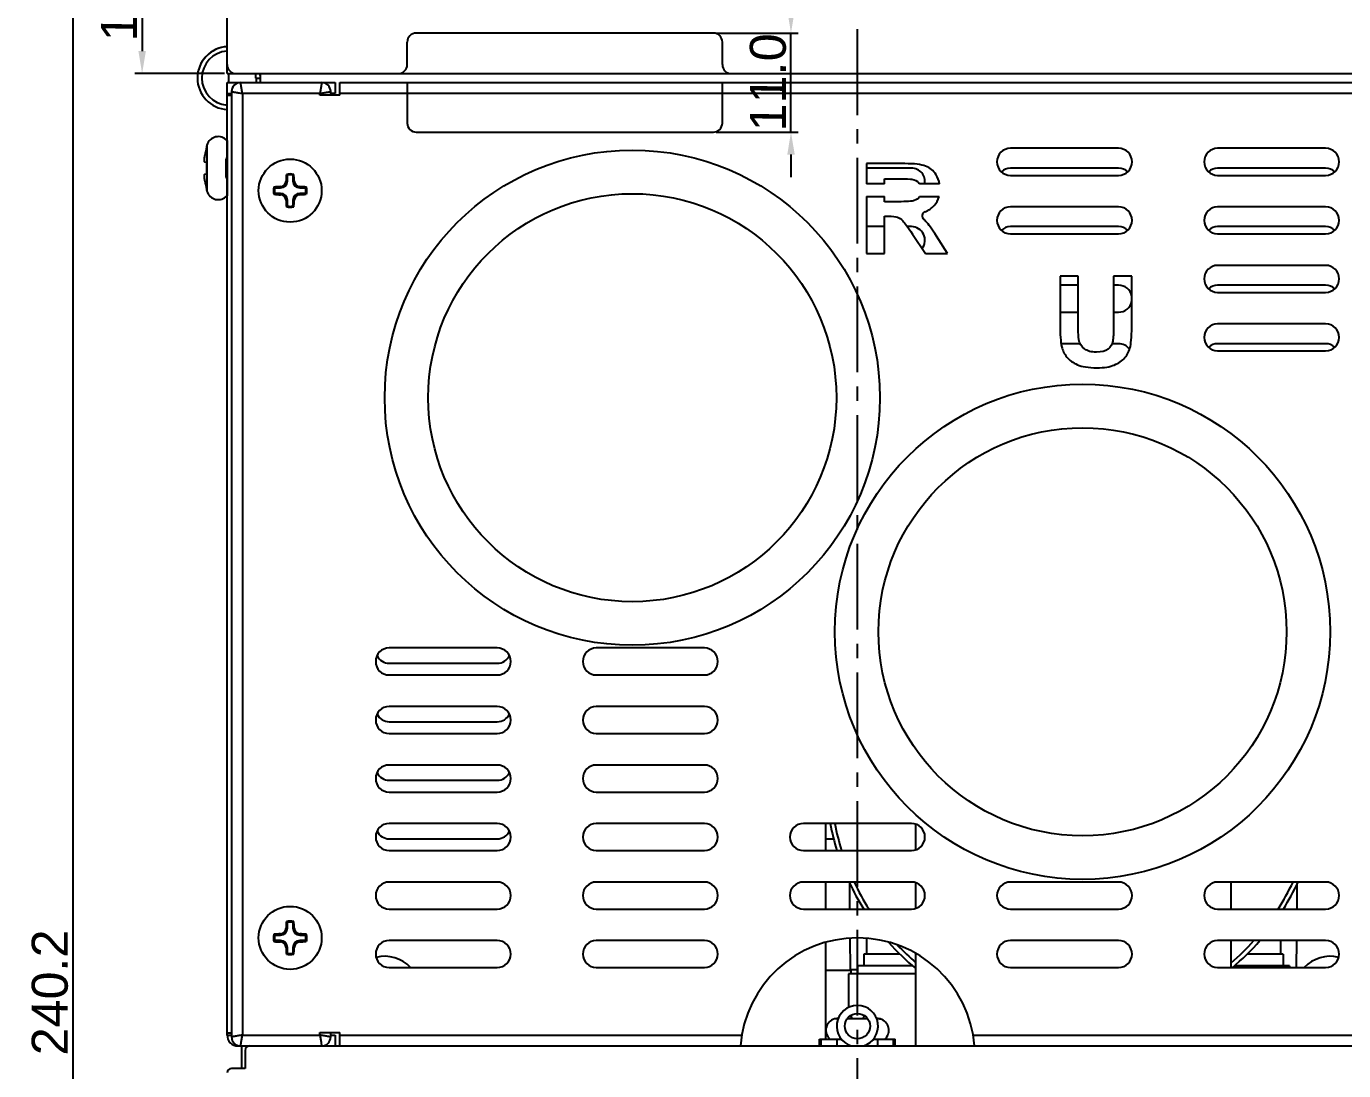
# Model space of a CAD drawing. Extents: x -425 to 6552, y -3049 to 3105.
# Drawn here: x 1522.1 to 1668.4, y -1764.7 to -1648.7 of the extents above; entities that cross this region are included whole.
import ezdxf

# ---------------------------------------------------------------- set-up
doc = ezdxf.new("R2010")
doc.units = 0
doc.header["$PDMODE"] = 3
doc.header["$PDSIZE"] = 1.5
doc.linetypes.add('CENTER', pattern=[17.8, 10.75, -2.35, 2.35, -2.35])
doc.linetypes.add('CENTER2', pattern=[28.575, 19.05, -3.175, 3.175, -3.175])
doc.layers.get('0').update_dxf_attribs({"linetype": 'CONTINUOUS'})
doc.layers.get('DEFPOINTS').update_dxf_attribs({"linetype": 'CONTINUOUS'})
doc.layers.add('3', color=112, linetype='CENTER')
doc.layers.add('DIM', color=1, linetype='CONTINUOUS')
doc.styles.add('OMI-1', font='arial.ttf', dxfattribs={"oblique": 1})
doc.dimstyles.new('1', dxfattribs={"dimtxt": 4, "dimasz": 2.5, "dimexe": 0.8, "dimexo": 0.3, "dimgap": 0.5, "dimtad": 1, "dimtoh": 1, "dimdec": 1, "dimzin": 0, "dimtxsty": 'OMI-1', "dimcen": 0, "dimclrd": 256, "dimclre": 256, "dimclrt": 256, "dimazin": 3, "dimtfac": 0.8, "dimtdec": 1, "dimtix": 1, "dimtmove": 0, "dimatfit": 3, "dimtolj": 1, "dimtzin": 0})

# ---------------------------------------------------------------- blocks, each defined once
blk = doc.blocks.new('*D6213')
at = {"layer": 'DEFPOINTS', "color": 0}
for p in [(1545.64, -1635.92), (1527.31, -1876.13), (1530.71, -1876.13)]:
    blk.add_point(p, dxfattribs=at)
at = {"layer": 'DIM'}
for p, q in [((1545.34, -1635.92), (1526.51, -1635.92)), ((1527.31, -1638.42), (1527.31, -1873.63)), ((1530.41, -1876.13), (1526.51, -1876.13))]:
    blk.add_line(p, q, dxfattribs=at)
for points in [[(1527.73, -1638.42), (1526.89, -1638.42), (1527.31, -1635.92)], [(1526.89, -1873.63), (1527.73, -1873.63), (1527.31, -1876.13)]]:
    blk.add_solid(points, dxfattribs=at)
at = {"layer": 'DIM', "insert": (1524.77, -1756.02), "char_height": 4, "attachment_point": 5, "rotation": 90, "style": 'OMI-1'}
blk.add_mtext('\\A1;240.2', dxfattribs=at)
blk = doc.blocks.new('*D6214')
at = {"layer": 'DEFPOINTS', "color": 0}
for p in [(1534.82, -1635.92), (1535, -1653.92), (1544.44, -1653.92)]:
    blk.add_point(p, dxfattribs=at)
at = {"layer": 'DIM'}
for p, q in [((1535.12, -1635.92), (1535.8, -1635.92)), ((1535, -1638.42), (1535, -1651.42)), ((1544.14, -1653.92), (1534.2, -1653.92))]:
    blk.add_line(p, q, dxfattribs=at)
for points in [[(1535.42, -1638.42), (1534.59, -1638.42), (1535, -1635.92)], [(1534.59, -1651.42), (1535.42, -1651.42), (1535, -1653.92)]]:
    blk.add_solid(points, dxfattribs=at)
at = {"layer": 'DIM', "insert": (1532.46, -1644.92), "char_height": 4, "attachment_point": 5, "rotation": 90, "style": 'OMI-1'}
blk.add_mtext('\\A1;18.0', dxfattribs=at)
blk = doc.blocks.new('*D8624')
at = {"layer": 'DEFPOINTS', "color": 0}
for p in [(1598.44, -1649.42), (1607.06, -1649.42), (1598.44, -1660.42)]:
    blk.add_point(p, dxfattribs=at)
at = {"layer": 'DIM'}
for p, q in [((1607.06, -1646.92), (1607.06, -1644.42)), ((1598.74, -1649.42), (1607.86, -1649.42)), ((1607.06, -1660.42), (1607.06, -1649.42)), ((1598.74, -1660.42), (1607.86, -1660.42)), ((1607.06, -1662.92), (1607.06, -1665.42))]:
    blk.add_line(p, q, dxfattribs=at)
for points in [[(1606.65, -1646.92), (1607.48, -1646.92), (1607.06, -1649.42)], [(1607.48, -1662.92), (1606.65, -1662.92), (1607.06, -1660.42)]]:
    blk.add_solid(points, dxfattribs=at)
at = {"layer": 'DIM', "insert": (1604.52, -1654.92), "char_height": 4, "attachment_point": 5, "rotation": 90, "style": 'OMI-1'}
blk.add_mtext('\\A1;11.0', dxfattribs=at)

msp = doc.modelspace()

# ---------------------------------------------------------------- linework, layer by layer
at = {"color": 7, "linetype": 'CONTINUOUS'}
for p, q in [((1544.44, -1653.92), (1544.44, -1637.12)), ((1598.44, -1649.42), (1565.44, -1649.42)), ((1542.69, -1651.51), (1542.45, -1651.69)), ((1542.96, -1651.35), (1542.69, -1651.51)), ((1543.23, -1651.22), (1542.96, -1651.35)), ((1543.52, -1651.11), (1543.23, -1651.22)), ((1543.81, -1651.02), (1543.52, -1651.11)), ((1544.1, -1650.96), (1543.81, -1651.02)), ((1544.4, -1650.93), (1544.1, -1650.96)), ((1544.44, -1650.93), (1544.4, -1650.93)), ((1564.44, -1652.92), (1564.44, -1650.42)), ((1599.44, -1652.92), (1599.44, -1650.42)), ((1541.49, -1652.9), (1541.36, -1653.19)), ((1541.64, -1652.63), (1541.49, -1652.9)), ((1541.81, -1652.36), (1541.63, -1652.63)), ((1542, -1652.12), (1541.8, -1652.37)), ((1542.21, -1651.9), (1542, -1652.12)), ((1542.45, -1651.69), (1542.21, -1651.9)), ((1541.15, -1654.1), (1541.14, -1654.42)), ((1541.2, -1653.79), (1541.15, -1654.11)), ((1541.27, -1653.49), (1541.2, -1653.8)), ((1541.37, -1653.19), (1541.27, -1653.49)), ((1544.44, -1653.92), (1671.74, -1653.92)), ((1544.64, -1654.92), (1544.64, -1653.92)), ((1547.65, -1654.42), (1547.65, -1654.92)), ((1547.65, -1654.42), (1548.14, -1654.42)), ((1548.14, -1654.92), (1548.14, -1653.92)), ((1544.44, -1760.72), (1544.44, -1654.92)), ((1544.44, -1654.92), (1556.44, -1654.92)), ((1544.94, -1655.92), (1544.94, -1760.92)), ((1545.64, -1654.97), (1545.64, -1654.92)), ((1555.44, -1654.92), (1555.44, -1655.06)), ((1555.94, -1656.32), (1555.94, -1655.92)), ((1556.44, -1654.92), (1556.44, -1656.12)), ((1556.94, -1656.32), (1556.94, -1654.92)), ((1556.94, -1654.92), (1672.24, -1654.92)), ((1564.44, -1654.92), (1564.44, -1659.42)), ((1599.44, -1659.42), (1599.44, -1654.92)), ((1544.44, -1656.12), (1544.94, -1656.12)), ((1544.44, -1656.32), (1544.94, -1656.32)), ((1546.14, -1656.12), (1546.14, -1760.72)), ((1554.74, -1656.12), (1546.14, -1656.12)), ((1554.74, -1656.32), (1554.74, -1656.12)), ((1556.94, -1656.32), (1554.74, -1656.32)), ((1556.44, -1656.12), (1555.94, -1656.12)), ((1672.24, -1656.12), (1556.94, -1656.12)), ((1565.44, -1660.42), (1598.44, -1660.42)), ((1542.2, -1661.87), (1542.2, -1666.97)), ((1544.44, -1661.36), (1544.44, -1667.49)), ((1542.18, -1662.03), (1542.18, -1661.95)), ((1643.44, -1662.22), (1631.44, -1662.22)), ((1666.44, -1662.22), (1654.44, -1662.22)), ((1542.18, -1663.78), (1541.97, -1663.75)), ((1542.18, -1665.06), (1542.18, -1663.78)), ((1544.34, -1665.41), (1544.34, -1663.43)), ((1615.44, -1663.92), (1615.44, -1666.18)), ((1619.69, -1663.92), (1615.44, -1663.92)), ((1620.44, -1664.42), (1615.44, -1664.42)), ((1643.44, -1664.42), (1631.44, -1664.42)), ((1666.44, -1664.42), (1654.44, -1664.42)), ((1541.97, -1665.09), (1542.18, -1665.06)), ((1551.13, -1665.86), (1550.98, -1665.86)), ((1551.13, -1665.86), (1551.13, -1665.2)), ((1551.75, -1665.2), (1551.75, -1665.86)), ((1551.75, -1665.86), (1551.89, -1665.86)), ((1617.46, -1666.18), (1615.44, -1666.18)), ((1617.46, -1666.18), (1617.46, -1665.61)), ((1617.46, -1665.61), (1619.03, -1665.61)), ((1623.57, -1666.18), (1621.36, -1666.18)), ((1631.44, -1665.22), (1643.44, -1665.22)), ((1654.44, -1665.22), (1666.44, -1665.22)), ((1542.18, -1666.89), (1542.18, -1666.81)), ((1549.72, -1666.61), (1550.38, -1666.61)), ((1550.38, -1667.23), (1549.72, -1667.23)), ((1550.38, -1666.61), (1550.38, -1666.46)), ((1550.38, -1667.23), (1550.38, -1667.38)), ((1552.5, -1666.61), (1552.5, -1666.46)), ((1552.5, -1666.61), (1553.16, -1666.61)), ((1552.5, -1667.23), (1552.5, -1667.38)), ((1553.16, -1667.23), (1552.5, -1667.23)), ((1615.44, -1667.58), (1615.44, -1673.92)), ((1615.44, -1667.58), (1617.46, -1667.58)), ((1617.46, -1668.15), (1617.46, -1667.58)), ((1621.35, -1667.58), (1623.5, -1667.58)), ((1551.13, -1667.98), (1550.98, -1667.98)), ((1551.13, -1668.64), (1551.13, -1667.98)), ((1551.75, -1667.98), (1551.75, -1668.64)), ((1551.75, -1667.98), (1551.89, -1667.98)), ((1618.95, -1668.15), (1617.46, -1668.15)), ((1643.44, -1668.72), (1631.44, -1668.72)), ((1666.44, -1668.72), (1654.44, -1668.72)), ((1617.46, -1673.92), (1617.46, -1669.75)), ((1617.46, -1669.75), (1617.87, -1669.75)), ((1617.46, -1670.92), (1615.44, -1670.92)), ((1620.44, -1670.92), (1619.99, -1670.92)), ((1620.55, -1671.74), (1622.01, -1673.92)), ((1624.43, -1673.92), (1623.21, -1671.97)), ((1643.44, -1670.92), (1631.44, -1670.92)), ((1631.44, -1671.72), (1643.44, -1671.72)), ((1666.44, -1670.92), (1654.44, -1670.92)), ((1654.44, -1671.72), (1666.44, -1671.72)), ((1615.44, -1673.92), (1617.46, -1673.92)), ((1622.01, -1673.92), (1624.43, -1673.92)), ((1636.94, -1676.42), (1636.94, -1681.75)), ((1638.96, -1676.42), (1636.94, -1676.42)), ((1638.96, -1681.84), (1638.96, -1676.42)), ((1642.89, -1676.42), (1642.89, -1681.95)), ((1644.91, -1676.42), (1642.89, -1676.42)), ((1644.91, -1681.67), (1644.91, -1676.42)), ((1666.44, -1675.22), (1654.44, -1675.22)), ((1638.96, -1677.42), (1636.94, -1677.42)), ((1643.44, -1677.42), (1642.89, -1677.42)), ((1666.44, -1677.42), (1654.44, -1677.42)), ((1654.44, -1678.22), (1666.44, -1678.22)), ((1636.94, -1680.42), (1638.96, -1680.42)), ((1642.89, -1680.42), (1643.44, -1680.42)), ((1666.44, -1681.72), (1654.44, -1681.72)), ((1639.17, -1683.92), (1637.07, -1683.92)), ((1643.44, -1683.92), (1642.72, -1683.92)), ((1666.44, -1683.92), (1654.44, -1683.92)), ((1654.44, -1684.72), (1666.44, -1684.72)), ((1574.44, -1717.72), (1562.44, -1717.72)), ((1597.44, -1717.72), (1585.44, -1717.72)), ((1562.44, -1719.42), (1574.44, -1719.42)), ((1562.44, -1720.72), (1574.44, -1720.72)), ((1585.44, -1720.72), (1597.44, -1720.72)), ((1574.44, -1724.22), (1562.44, -1724.22)), ((1597.44, -1724.22), (1585.44, -1724.22)), ((1562.44, -1725.92), (1574.44, -1725.92)), ((1562.44, -1727.22), (1574.44, -1727.22)), ((1585.44, -1727.22), (1597.44, -1727.22)), ((1574.44, -1730.72), (1562.44, -1730.72)), ((1597.44, -1730.72), (1585.44, -1730.72)), ((1562.44, -1732.42), (1574.44, -1732.42)), ((1562.44, -1733.72), (1574.44, -1733.72)), ((1585.44, -1733.72), (1597.44, -1733.72)), ((1574.44, -1737.22), (1562.44, -1737.22)), ((1597.44, -1737.22), (1585.44, -1737.22)), ((1620.44, -1737.22), (1608.44, -1737.22)), ((1610.94, -1740.22), (1610.94, -1737.22)), ((1620.94, -1740.13), (1620.94, -1737.31)), ((1562.44, -1738.92), (1574.44, -1738.92)), ((1610.94, -1738.92), (1611.8, -1738.92)), ((1562.44, -1740.22), (1574.44, -1740.22)), ((1585.44, -1740.22), (1597.44, -1740.22)), ((1608.44, -1740.22), (1620.44, -1740.22)), ((1574.44, -1743.72), (1562.44, -1743.72)), ((1597.44, -1743.72), (1585.44, -1743.72)), ((1620.44, -1743.72), (1608.44, -1743.72)), ((1610.94, -1746.72), (1610.94, -1743.72)), ((1620.94, -1746.63), (1620.94, -1743.81)), ((1643.44, -1743.72), (1631.44, -1743.72)), ((1666.44, -1743.72), (1654.44, -1743.72)), ((1655.94, -1746.72), (1655.94, -1743.72)), ((1613.61, -1746.72), (1613.58, -1743.88)), ((1663.27, -1746.72), (1663.29, -1743.88)), ((1562.44, -1746.72), (1574.44, -1746.72)), ((1585.44, -1746.72), (1597.44, -1746.72)), ((1608.44, -1746.72), (1620.44, -1746.72)), ((1631.44, -1746.72), (1643.44, -1746.72)), ((1654.44, -1746.72), (1666.44, -1746.72)), ((1551.13, -1748.86), (1551.13, -1748.2)), ((1551.75, -1748.2), (1551.75, -1748.86)), ((1549.72, -1749.61), (1550.38, -1749.61)), ((1550.38, -1749.61), (1550.38, -1749.46)), ((1551.13, -1748.86), (1550.98, -1748.86)), ((1551.75, -1748.86), (1551.89, -1748.86)), ((1552.5, -1749.61), (1552.5, -1749.46)), ((1552.5, -1749.61), (1553.16, -1749.61)), ((1550.38, -1750.23), (1549.72, -1750.23)), ((1550.38, -1750.23), (1550.38, -1750.38)), ((1551.13, -1750.98), (1550.98, -1750.98)), ((1551.13, -1751.64), (1551.13, -1750.98)), ((1551.75, -1750.98), (1551.75, -1751.64)), ((1551.75, -1750.98), (1551.89, -1750.98)), ((1552.5, -1750.23), (1552.5, -1750.38)), ((1553.16, -1750.23), (1552.5, -1750.23)), ((1574.44, -1750.22), (1562.44, -1750.22)), ((1597.44, -1750.22), (1585.44, -1750.22)), ((1610.94, -1761.17), (1610.94, -1750.4)), ((1613.66, -1753.42), (1613.63, -1749.96)), ((1615.44, -1749.97), (1615.44, -1751.72)), ((1643.44, -1750.22), (1631.44, -1750.22)), ((1666.44, -1750.22), (1654.44, -1750.22)), ((1655.94, -1753.22), (1655.94, -1750.22)), ((1661.44, -1750.22), (1661.44, -1751.72)), ((1663.21, -1753.22), (1663.24, -1750.22)), ((1619.16, -1751.72), (1615.14, -1751.72)), ((1615.14, -1751.72), (1615.14, -1753.02)), ((1620.94, -1761.92), (1620.94, -1751.67)), ((1661.71, -1751.72), (1657.72, -1751.72)), ((1661.71, -1751.72), (1661.71, -1753.02)), ((1562.44, -1753.22), (1574.44, -1753.22)), ((1585.44, -1753.22), (1597.44, -1753.22)), ((1610.94, -1753.52), (1613.66, -1753.52)), ((1620.94, -1753.92), (1613.44, -1753.92)), ((1613.44, -1753.92), (1613.44, -1757.65)), ((1613.66, -1753.42), (1614.44, -1753.42)), ((1613.69, -1753.42), (1613.69, -1753.92)), ((1620.58, -1753.02), (1614.44, -1753.02)), ((1614.44, -1753.02), (1614.44, -1753.92)), ((1631.44, -1753.22), (1643.44, -1753.22)), ((1654.44, -1753.22), (1666.44, -1753.22)), ((1662.44, -1753.02), (1656.3, -1753.02)), ((1662.44, -1753.02), (1662.44, -1753.22)), ((1611.97, -1758.91), (1611.89, -1758.93)), ((1612.28, -1758.93), (1611.89, -1758.93)), ((1612.04, -1758.91), (1611.97, -1758.91)), ((1615.59, -1758.93), (1613.28, -1758.93)), ((1613.76, -1758.7), (1613.79, -1758.91)), ((1613.76, -1758.7), (1613.76, -1758.7)), ((1613.81, -1758.91), (1613.77, -1758.7)), ((1615.06, -1758.91), (1613.79, -1758.91)), ((1613.81, -1758.9), (1613.82, -1758.91)), ((1616.99, -1758.93), (1616.6, -1758.93)), ((1616.91, -1758.91), (1616.82, -1758.91)), ((1616.91, -1758.91), (1616.99, -1758.93)), ((1544.94, -1760.52), (1544.44, -1760.52)), ((1544.44, -1760.72), (1544.94, -1760.72)), ((1546.14, -1760.72), (1554.74, -1760.72)), ((1554.74, -1760.72), (1554.74, -1760.42)), ((1554.74, -1760.42), (1556.94, -1760.42)), ((1555.94, -1760.92), (1555.94, -1760.42)), ((1555.94, -1760.72), (1556.44, -1760.72)), ((1556.44, -1760.72), (1556.44, -1761.92)), ((1556.94, -1761.92), (1556.94, -1760.42)), ((1556.94, -1760.72), (1601.59, -1760.72)), ((1610.24, -1761.17), (1612.65, -1761.17)), ((1610.24, -1761.92), (1610.24, -1761.17)), ((1610.43, -1761.92), (1610.43, -1761.17)), ((1612.19, -1761.92), (1612.19, -1761.17)), ((1616.22, -1761.17), (1618.64, -1761.17)), ((1616.69, -1761.92), (1616.69, -1761.17)), ((1618.44, -1761.92), (1618.44, -1761.17)), ((1618.64, -1761.92), (1618.64, -1761.17)), ((1627.29, -1760.72), (1671.94, -1760.72)), ((1545.64, -1761.92), (1545.64, -1761.87)), ((1545.64, -1761.92), (1682.94, -1761.92)), ((1546.04, -1761.92), (1546.04, -1764.42)), ((1546.44, -1762.42), (1546.44, -1764.42)), ((1555.44, -1761.78), (1555.44, -1761.92)), ((1546.44, -1764.42), (1544.94, -1764.42))]:
    msp.add_line(p, q, dxfattribs=at)
for centre, radius in [((1589.44, -1689.92), 27.5), ((1551.44, -1666.92), 3.5), ((1589.44, -1689.92), 22.66), ((1589.44, -1689.92), 22.66), ((1639.44, -1715.92), 27.5), ((1639.44, -1715.92), 22.66), ((1551.44, -1749.92), 3.5), ((1614.44, -1759.72), 1.4)]:
    msp.add_circle(centre, radius, dxfattribs=at)
for centre, radius, start, end in [((1565.44, -1650.42), 1, 90, 180), ((1598.44, -1650.42), 1, 0, 90), ((1544.64, -1654.42), 3.5, 93.2752, 266.7248), ((1544.63, -1654.42), 3, 93.6568, 266.3432), ((1545.44, -1652.92), 1, 180, 270), ((1563.44, -1652.92), 1, 270, 0), ((1600.44, -1652.92), 1, 180, 270), ((1544.63, -1654.42), 3.01, 0.0225, 9.5755), ((1544.64, -1654.42), 3.5, 0, 8.22), ((1545.94, -1655.92), 1, 90, 180), ((1554.94, -1655.92), 1, 0, 90), ((1565.44, -1659.42), 1, 180, 270), ((1598.44, -1659.42), 1, 270, 0), ((1551.04, -1664.42), 9.2, 163.9084, 164.4105), ((1543.46, -1662.23), 1.31, 41.997, 163.9084), ((1551.15, -1664.42), 9.28, 165.0954, 171.2451), ((1544.84, -1663.43), 0.5, 143.1502, 180), ((1631.44, -1663.72), 1.5, 90, 270), ((1643.44, -1663.72), 1.5, 270, 90), ((1654.44, -1663.72), 1.5, 90, 270), ((1666.44, -1663.72), 1.5, 270, 90), ((1620.44, -1665.92), 1.5, 349.9759, 90), ((1631.44, -1665.92), 1.5, 90, 132.6237), ((1643.44, -1665.92), 1.5, 47.3763, 90), ((1654.44, -1665.92), 1.5, 90, 132.6237), ((1666.44, -1665.92), 1.5, 47.3763, 90), ((1551.15, -1664.42), 9.28, 188.7549, 194.9046), ((1544.84, -1665.41), 0.5, 180, 216.8498), ((1550.38, -1665.86), 0.75, 270, 0), ((1550.35, -1665.83), 0.633, 272.6519, 357.3481), ((1570.46, -1666.77), 19.5, 175.1407, 177.3239), ((1551.44, -1666.92), 1.85, 77.226, 102.774), ((1547.48, -1669.56), 5.69, 50.1214, 51.3957), ((1551.44, -1666.92), 1.75, 79.7747, 100.2253), ((1555.39, -1669.56), 5.69, 128.6043, 129.8786), ((1552.5, -1665.86), 0.75, 180, 270), ((1533.1, -1666.72), 18.81, 2.6361, 4.8993), ((1552.53, -1665.83), 0.633, 182.6519, 267.3481), ((1620.48, -1666.72), 1.03, 31.3395, 40.9118), ((1551.04, -1664.42), 9.2, 195.5895, 196.0916), ((1543.46, -1666.61), 1.31, 196.0916, 318.003), ((1551.44, -1666.92), 1.85, 167.226, 192.774), ((1551.24, -1685.26), 18.81, 92.6361, 94.8993), ((1554.08, -1662.96), 5.69, 218.6043, 219.8786), ((1554.08, -1670.88), 5.69, 140.1214, 141.3957), ((1551.29, -1647.9), 19.5, 265.1407, 267.3239), ((1551.44, -1666.92), 1.75, 169.7747, 190.2253), ((1550.38, -1667.98), 0.75, 0, 90), ((1550.35, -1668.01), 0.633, 2.6519, 87.3481), ((1552.5, -1667.98), 0.75, 90, 180), ((1552.53, -1668.01), 0.633, 92.6519, 177.3481), ((1551.59, -1685.95), 19.5, 85.1407, 87.3239), ((1551.63, -1648.58), 18.81, 272.6361, 274.8993), ((1548.8, -1662.96), 5.69, 320.1214, 321.3957), ((1551.44, -1666.92), 1.75, 349.7747, 10.2253), ((1548.8, -1670.88), 5.69, 38.6043, 39.8786), ((1551.44, -1666.92), 1.85, 347.226, 12.774), ((1620.49, -1667.03), 1.02, 325.8652, 327.4852), ((1569.77, -1667.12), 18.81, 182.6361, 184.8993), ((1547.48, -1664.28), 5.69, 308.6043, 309.8786), ((1551.44, -1666.92), 1.85, 257.226, 282.774), ((1551.44, -1666.92), 1.75, 259.7747, 280.2253), ((1555.39, -1664.28), 5.69, 230.1214, 231.3957), ((1532.41, -1667.07), 19.5, 355.1407, 357.3239), ((1631.44, -1670.22), 1.5, 90, 270), ((1643.44, -1670.22), 1.5, 270, 90), ((1654.44, -1670.22), 1.5, 90, 270), ((1666.44, -1670.22), 1.5, 270, 90), ((1622.13, -1669.73), 0.5, 111.4985, 228.282), ((1619.05, -1673.18), 4.13, 43.3895, 48.3292), ((1620.44, -1672.42), 1.5, 322.2866, 90), ((1631.44, -1672.42), 1.5, 90, 132.6237), ((1643.44, -1672.42), 1.5, 47.3763, 90), ((1654.44, -1672.42), 1.5, 90, 132.6237), ((1666.44, -1672.42), 1.5, 47.3763, 90), ((1654.44, -1676.72), 1.5, 90, 270), ((1666.44, -1676.72), 1.5, 270, 90), ((1643.44, -1678.92), 1.5, 10.1826, 90), ((1654.44, -1678.92), 1.5, 90, 132.6237), ((1666.44, -1678.92), 1.5, 47.3763, 90), ((1643.44, -1678.92), 1.5, 270, 349.8174), ((1654.44, -1683.22), 1.5, 90, 270), ((1666.44, -1683.22), 1.5, 270, 90), ((1643.44, -1685.42), 1.5, 36, 90), ((1654.44, -1685.42), 1.5, 90, 132.6237), ((1666.44, -1685.42), 1.5, 47.3763, 90), ((1562.44, -1719.22), 1.5, 90, 270), ((1562.44, -1717.92), 1.5, 205.8835, 270), ((1574.44, -1719.22), 1.5, 270, 90), ((1574.44, -1717.92), 1.5, 270, 334.1165), ((1585.44, -1719.22), 1.5, 90, 270), ((1597.44, -1719.22), 1.5, 270, 90), ((1562.44, -1725.72), 1.5, 90, 270), ((1574.44, -1725.72), 1.5, 270, 90), ((1585.44, -1725.72), 1.5, 90, 270), ((1597.44, -1725.72), 1.5, 270, 90), ((1562.44, -1724.42), 1.5, 205.8835, 270), ((1574.44, -1724.42), 1.5, 270, 334.1165), ((1562.44, -1732.22), 1.5, 90, 270), ((1562.44, -1730.92), 1.5, 205.8835, 270), ((1574.44, -1732.22), 1.5, 270, 90), ((1574.44, -1730.92), 1.5, 270, 334.1165), ((1585.44, -1732.22), 1.5, 90, 270), ((1597.44, -1732.22), 1.5, 270, 90), ((1562.44, -1738.72), 1.5, 90, 270), ((1574.44, -1738.72), 1.5, 270, 90), ((1585.44, -1738.72), 1.5, 90, 270), ((1597.44, -1738.72), 1.5, 270, 90), ((1608.44, -1738.72), 1.5, 90, 270), ((1638.44, -1732.12), 27.5, 190.6938, 197.1311), ((1638.44, -1732.12), 27, 190.8921, 197.4596), ((1620.44, -1738.72), 1.5, 270, 90), ((1562.44, -1737.42), 1.5, 205.8835, 270), ((1574.44, -1737.42), 1.5, 270, 334.1165), ((1562.44, -1745.22), 1.5, 90, 270), ((1574.44, -1745.22), 1.5, 270, 90), ((1585.44, -1745.22), 1.5, 90, 270), ((1597.44, -1745.22), 1.5, 270, 90), ((1608.44, -1745.22), 1.5, 90, 270), ((1638.44, -1732.12), 27.5, 204.9524, 212.083), ((1638.44, -1732.12), 27, 205.4479, 212.7421), ((1620.44, -1745.22), 1.5, 270, 90), ((1631.44, -1745.22), 1.5, 90, 270), ((1643.44, -1745.22), 1.5, 270, 90), ((1654.44, -1745.22), 1.5, 90, 270), ((1638.44, -1732.12), 27, 327.2578, 334.5521), ((1638.44, -1732.12), 27.5, 327.917, 335.0476), ((1666.44, -1745.22), 1.5, 270, 90), ((1570.46, -1749.77), 19.5, 175.1407, 177.3239), ((1551.44, -1749.92), 1.85, 77.226, 102.774), ((1547.48, -1752.56), 5.69, 50.1214, 51.3957), ((1551.44, -1749.92), 1.75, 79.7747, 100.2253), ((1555.39, -1752.56), 5.69, 128.6043, 129.8786), ((1533.1, -1749.72), 18.81, 2.6361, 4.8993), ((1551.44, -1749.92), 1.85, 167.226, 192.774), ((1551.24, -1768.26), 18.81, 92.6361, 94.8993), ((1554.08, -1745.96), 5.69, 218.6043, 219.8786), ((1551.44, -1749.92), 1.75, 169.7747, 190.2253), ((1550.38, -1748.86), 0.75, 270, 0), ((1550.35, -1748.83), 0.633, 272.6519, 357.3481), ((1552.5, -1748.86), 0.75, 180, 270), ((1552.53, -1748.83), 0.633, 182.6519, 267.3481), ((1551.59, -1768.95), 19.5, 85.1407, 87.3239), ((1548.8, -1745.96), 5.69, 320.1214, 321.3957), ((1551.44, -1749.92), 1.75, 349.7747, 10.2253), ((1551.44, -1749.92), 1.85, 347.226, 12.774), ((1554.08, -1753.88), 5.69, 140.1214, 141.3957), ((1551.29, -1730.9), 19.5, 265.1407, 267.3239), ((1550.38, -1750.98), 0.75, 0, 90), ((1550.35, -1751.01), 0.633, 2.6519, 87.3481), ((1569.77, -1750.12), 18.81, 182.6361, 184.8993), ((1552.5, -1750.98), 0.75, 90, 180), ((1532.41, -1750.07), 19.5, 355.1407, 357.3239), ((1552.53, -1751.01), 0.633, 92.6519, 177.3481), ((1551.63, -1731.58), 18.81, 272.6361, 274.8993), ((1548.8, -1753.88), 5.69, 38.6043, 39.8786), ((1562.44, -1751.72), 1.5, 90, 270), ((1574.44, -1751.72), 1.5, 270, 90), ((1585.44, -1751.72), 1.5, 90, 270), ((1597.44, -1751.72), 1.5, 270, 90), ((1614.44, -1762.96), 13.04, 4.5812, 175.4188), ((1638.44, -1732.12), 27.5, 221.6608, 230.4525), ((1638.44, -1732.12), 27, 223.5471, 229.5816), ((1631.44, -1751.72), 1.5, 90, 270), ((1643.44, -1751.72), 1.5, 270, 90), ((1654.44, -1751.72), 1.5, 90, 270), ((1638.44, -1732.12), 27, 310.4184, 317.8815), ((1638.44, -1732.12), 27.5, 309.856, 318.8349), ((1666.44, -1751.72), 1.5, 270, 90), ((1547.48, -1747.28), 5.69, 308.6043, 309.8786), ((1551.44, -1749.92), 1.85, 257.226, 282.774), ((1551.44, -1749.92), 1.75, 259.7747, 280.2253), ((1555.39, -1747.28), 5.69, 230.1214, 231.3957), ((1561.94, -1755.92), 3.95, 43.1365, 103.8983), ((1666.94, -1755.92), 3.95, 76.1017, 136.8635), ((1614.44, -1759.72), 2.3, 286.7938, 253.2062), ((1612.25, -1760.19), 1.31, 106.0916, 228.003), ((1614.43, -1767.86), 9.26, 103.1917, 104.912), ((1615.34, -1760.39), 1.73, 89.7028, 90.0114), ((1614.44, -1767.87), 9.28, 75.096, 76.76), ((1614.45, -1767.86), 9.26, 75.1337, 76.8083), ((1616.62, -1760.19), 1.31, 311.997, 73.9084), ((1545.64, -1760.72), 1.2, 180, 270), ((1545.94, -1760.92), 1, 180, 270), ((1554.94, -1760.92), 1, 270, 360), ((1546.94, -1762.42), 0.5, 90, 180), ((1544.94, -1764.92), 0.5, 90, 180)]:
    msp.add_arc(centre, radius, start, end, dxfattribs=at)
for points, knots in [([(1544.94, -1655.92), (1544.94, -1655.92), (1544.98, -1655.94), (1545.04, -1655.93), (1545.15, -1655.96), (1545.3, -1655.98), (1545.48, -1656.01), (1545.76, -1656.06), (1545.99, -1656.09), (1546.14, -1656.12)], [0, 0, 0, 0, 0.019447, 0.076966, 0.17013, 0.295078, 0.446777, 0.619275, 1, 1, 1, 1]), ([(1546.14, -1656.12), (1546.11, -1655.97), (1546.08, -1655.75), (1546.03, -1655.46), (1546, -1655.28), (1545.98, -1655.14), (1545.95, -1655.03), (1545.95, -1654.96), (1545.93, -1654.93), (1545.94, -1654.92)], [0, 0, 0, 0, 0.380725, 0.553224, 0.704924, 0.829872, 0.923034, 0.980552, 1, 1, 1, 1]), ([(1554.94, -1654.92), (1554.94, -1654.93), (1554.92, -1654.96), (1554.93, -1655.03), (1554.9, -1655.14), (1554.88, -1655.28), (1554.85, -1655.46), (1554.8, -1655.75), (1554.77, -1655.97), (1554.74, -1656.12)], [0, 0, 0, 0, 0.019447, 0.076966, 0.17013, 0.295078, 0.446777, 0.619275, 1, 1, 1, 1]), ([(1554.74, -1656.12), (1554.89, -1656.09), (1555.11, -1656.06), (1555.39, -1656.01), (1555.57, -1655.98), (1555.72, -1655.96), (1555.83, -1655.93), (1555.9, -1655.93), (1555.93, -1655.92), (1555.94, -1655.92)], [0, 0, 0, 0, 0.380725, 0.553224, 0.704924, 0.829872, 0.923034, 0.980552, 1, 1, 1, 1]), ([(1541.97, -1663.75), (1541.96, -1663.75), (1541.95, -1663.73), (1541.94, -1663.71), (1541.93, -1663.67), (1541.93, -1663.61), (1541.92, -1663.48), (1541.94, -1663.27), (1541.96, -1663.1), (1541.97, -1663.01)], [0, 0, 0, 0, 0.03483, 0.06179, 0.096375, 0.188851, 0.310911, 0.626984, 1, 1, 1, 1]), ([(1541.97, -1665.83), (1541.96, -1665.74), (1541.94, -1665.57), (1541.92, -1665.36), (1541.93, -1665.23), (1541.93, -1665.17), (1541.94, -1665.13), (1541.95, -1665.11), (1541.96, -1665.09), (1541.97, -1665.09)], [0, 0, 0, 0, 0.372931, 0.689015, 0.811101, 0.903602, 0.938197, 0.965164, 1, 1, 1, 1]), ([(1613.76, -1758.7), (1613.75, -1758.69), (1613.74, -1758.68), (1613.72, -1758.67), (1613.68, -1758.67), (1613.61, -1758.66), (1613.56, -1758.66), (1613.53, -1758.66)], [0, 0, 0, 0, 0.110887, 0.197462, 0.308776, 0.606759, 1, 1, 1, 1]), ([(1613.72, -1758.67), (1613.73, -1758.68), (1613.75, -1758.68), (1613.77, -1758.69), (1613.77, -1758.7)], [0, 0, 0, 0, 0.600257, 1, 1, 1, 1]), ([(1613.79, -1758.91), (1613.78, -1758.89), (1613.77, -1758.82), (1613.76, -1758.75), (1613.76, -1758.7)], [0, 0, 0, 0, 0.298139, 1, 1, 1, 1]), ([(1613.77, -1758.7), (1613.78, -1758.72), (1613.79, -1758.78), (1613.8, -1758.85), (1613.81, -1758.9)], [0, 0, 0, 0, 0.202947, 1, 1, 1, 1]), ([(1615.1, -1758.7), (1615.1, -1758.72), (1615.08, -1758.79), (1615.07, -1758.85), (1615.06, -1758.91)], [0, 0, 0, 0, 0.202171, 1, 1, 1, 1]), ([(1615.35, -1758.66), (1615.31, -1758.66), (1615.25, -1758.66), (1615.19, -1758.66), (1615.14, -1758.67), (1615.12, -1758.68), (1615.1, -1758.7), (1615.1, -1758.7)], [0, 0, 0, 0, 0.39179, 0.690182, 0.802043, 0.889173, 1, 1, 1, 1]), ([(1546.14, -1760.72), (1545.99, -1760.75), (1545.76, -1760.78), (1545.48, -1760.83), (1545.3, -1760.86), (1545.15, -1760.88), (1545.04, -1760.91), (1544.98, -1760.91), (1544.94, -1760.92), (1544.94, -1760.92)], [0, 0, 0, 0, 0.380725, 0.553224, 0.704924, 0.829872, 0.923034, 0.980552, 1, 1, 1, 1]), ([(1545.94, -1761.92), (1545.93, -1761.91), (1545.95, -1761.88), (1545.95, -1761.81), (1545.98, -1761.7), (1546, -1761.56), (1546.03, -1761.38), (1546.08, -1761.09), (1546.11, -1760.87), (1546.14, -1760.72)], [0, 0, 0, 0, 0.019447, 0.076966, 0.17013, 0.295078, 0.446777, 0.619275, 1, 1, 1, 1]), ([(1555.94, -1760.92), (1555.93, -1760.93), (1555.9, -1760.9), (1555.83, -1760.91), (1555.72, -1760.88), (1555.57, -1760.86), (1555.39, -1760.83), (1555.11, -1760.78), (1554.89, -1760.75), (1554.74, -1760.72)], [0, 0, 0, 0, 0.019447, 0.076966, 0.17013, 0.295078, 0.446777, 0.619275, 1, 1, 1, 1]), ([(1554.74, -1760.72), (1554.77, -1760.87), (1554.8, -1761.09), (1554.85, -1761.38), (1554.88, -1761.56), (1554.9, -1761.7), (1554.92, -1761.81), (1554.92, -1761.88), (1554.94, -1761.91), (1554.94, -1761.92)], [0, 0, 0, 0, 0.380725, 0.553224, 0.704924, 0.829872, 0.923034, 0.980552, 1, 1, 1, 1])]:
    msp.add_open_spline(points, degree=3, knots=knots, dxfattribs=at)
for points in [[(1622.01, -1664.19), (1621.53, -1664.02), (1620.75, -1663.92), (1619.69, -1663.92)], [(1623.18, -1665.15), (1622.89, -1664.69), (1622.5, -1664.37), (1622.01, -1664.19)], [(1619.03, -1665.61), (1619.85, -1665.61), (1620.34, -1665.63), (1620.5, -1665.65)], [(1620.5, -1665.65), (1620.83, -1665.7), (1621.09, -1665.84), (1621.26, -1666.04)], [(1623.57, -1666.18), (1623.51, -1665.81), (1623.37, -1665.46), (1623.18, -1665.15)], [(1621.33, -1667.6), (1621.19, -1667.81), (1621, -1667.94), (1620.76, -1668.03)], [(1622.95, -1668.58), (1623.21, -1668.3), (1623.4, -1667.96), (1623.5, -1667.58)], [(1620.76, -1668.03), (1620.52, -1668.11), (1619.92, -1668.15), (1618.95, -1668.15)], [(1621.95, -1669.26), (1622.36, -1669.1), (1622.69, -1668.87), (1622.95, -1668.58)], [(1617.87, -1669.75), (1618.33, -1669.75), (1618.66, -1669.79), (1618.88, -1669.86)], [(1618.88, -1669.86), (1619.09, -1669.94), (1619.3, -1670.07), (1619.49, -1670.28)], [(1619.49, -1670.28), (1619.68, -1670.48), (1620.03, -1670.97), (1620.55, -1671.74)], [(1623.21, -1671.97), (1622.72, -1671.19), (1622.34, -1670.65), (1622.05, -1670.35)], [(1636.94, -1681.75), (1636.94, -1682.87), (1637, -1683.72), (1637.13, -1684.29)], [(1639.03, -1683.51), (1638.98, -1683.26), (1638.96, -1682.7), (1638.96, -1681.84)], [(1642.89, -1681.95), (1642.89, -1682.74), (1642.86, -1683.31), (1642.8, -1683.65)], [(1644.75, -1684.22), (1644.86, -1683.73), (1644.91, -1682.87), (1644.91, -1681.67)], [(1639.65, -1684.5), (1639.32, -1684.25), (1639.11, -1683.92), (1639.03, -1683.51)], [(1642.8, -1683.65), (1642.74, -1683.99), (1642.57, -1684.29), (1642.28, -1684.52)], [(1637.13, -1684.29), (1637.22, -1684.68), (1637.41, -1685.05), (1637.7, -1685.4)], [(1640.98, -1684.86), (1640.42, -1684.86), (1639.97, -1684.74), (1639.65, -1684.5)], [(1642.28, -1684.52), (1641.99, -1684.75), (1641.56, -1684.86), (1640.98, -1684.86)], [(1644.14, -1685.47), (1644.43, -1685.13), (1644.64, -1684.71), (1644.75, -1684.22)], [(1637.7, -1685.4), (1637.99, -1685.76), (1638.38, -1686.04), (1638.87, -1686.26)], [(1638.87, -1686.26), (1639.36, -1686.47), (1640.09, -1686.59), (1641.04, -1686.59)], [(1641.04, -1686.59), (1641.84, -1686.59), (1642.48, -1686.49), (1642.97, -1686.29)], [(1642.97, -1686.29), (1643.46, -1686.09), (1643.85, -1685.81), (1644.14, -1685.47)], [(1613.77, -1758.7), (1613.77, -1758.7), (1613.77, -1758.7), (1613.77, -1758.7)]]:
    msp.add_open_spline(points, degree=3, dxfattribs=at)
at = {"layer": '3', "linetype": 'CENTER2', "ltscale": 0.5}
msp.add_line((1614.44, -1901.41), (1614.44, -1603.86), dxfattribs=at)

# ---------------------------------------------------------------- dimensions: what is measured, and where the dimension line sits
at = {"layer": 'DIM'}
for base, p1, p2, picture, middle in [((1527.31, -1876.13), (1545.64, -1635.92), (1530.71, -1876.13), '*D6213', (1524.77, -1756.02)), ((1535, -1653.92), (1534.82, -1635.92), (1544.44, -1653.92), '*D6214', (1532.46, -1644.92)), ((1607.06, -1649.42), (1598.44, -1660.42), (1598.44, -1649.42), '*D8624', (1604.52, -1654.92))]:
    dim = msp.add_linear_dim(base=base, p1=p1, p2=p2, angle=90, dimstyle='1', dxfattribs=at)
    dim.commit()
    dim.dimension.update_dxf_attribs({"geometry": picture, "text_midpoint": middle})

doc.saveas('drawing.dxf')
